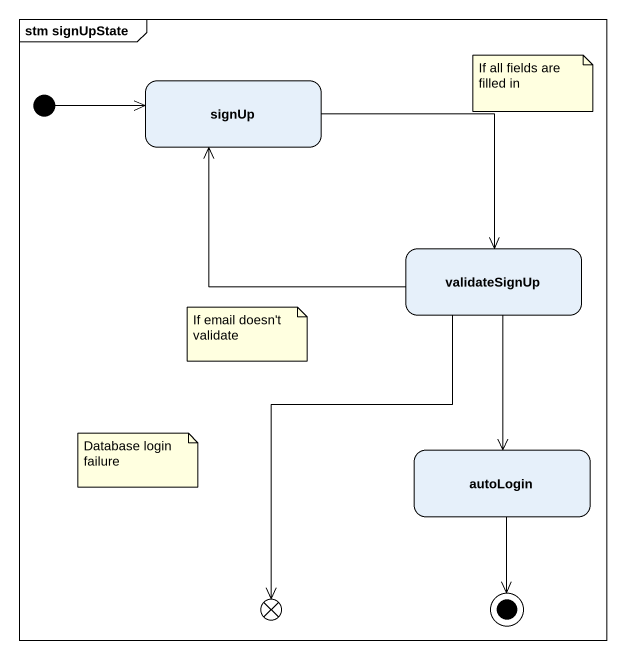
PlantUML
@startuml
mainframe stm signUpState
hide empty description
state signUp
state validateSignUp
state autoLogin
state flowfinal1 <<end>>
[*] -right-> signUp
signUp --> validateSignUp
validateSignUp -up-> signUp
validateSignUp --> autoLogin
validateSignUp --> flowfinal1
autoLogin --> [*]
note as N1
  If all fields are filled in
end note
note as N2
  If email doesn't validate
end note
note as N3
  Database login failure
end note
@enduml
